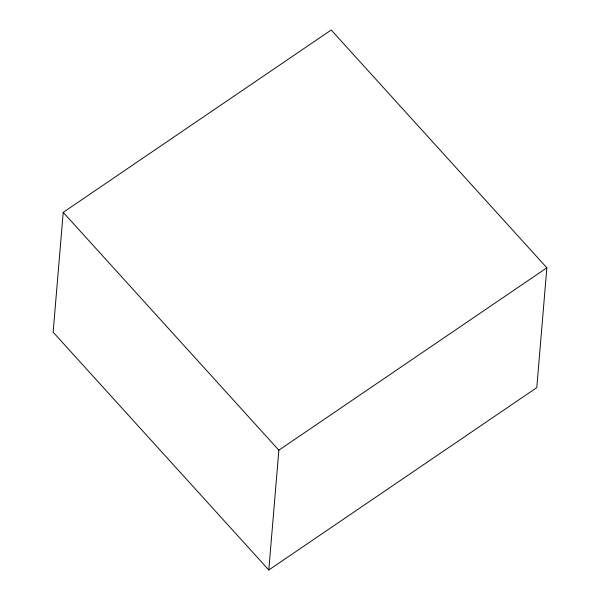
<?xml version="1.0" encoding="UTF-8"?>
<svg xmlns="http://www.w3.org/2000/svg" width="600" height="600" viewBox="0 0 600 600"><rect width="100%" height="100%" fill="white"/><g stroke="black" fill="none" stroke-linecap="round" stroke-linejoin="round"><path stroke-width="0.9" d="M63.21 212.37L53.145 332.19L268.8 570L536.79 387.63L546.855 267.81L331.2 30L63.21 212.37L278.865 450.18L268.8 570M278.865 450.18L546.855 267.81"/></g></svg>
